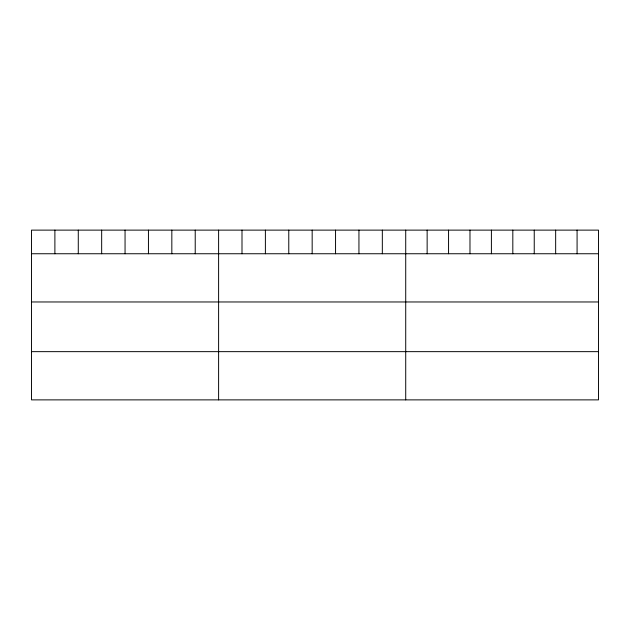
<?xml version="1.0" encoding="UTF-8"?>
<svg xmlns="http://www.w3.org/2000/svg" width="630" height="630" viewBox="0 0 630 630"><rect width="100%" height="100%" fill="white"/><g stroke="black" fill="none" stroke-linecap="round" stroke-linejoin="round"><path stroke-width="0.94" d="M598.5 253.748L598.5 399.877L31.5 399.877L31.5 230.123L598.5 230.123L598.5 253.748L31.5 253.748M31.5 301.967L598.5 301.967M31.5 351.65L598.5 351.65M577.08 230.123L577.08 253.748M555.66 230.123L555.66 253.748M534.24 230.123L534.24 253.748M512.82 230.123L512.82 253.748M491.4 230.123L491.4 253.748M469.98 230.123L469.98 253.748M448.56 230.123L448.56 253.748M427.14 230.123L427.14 253.748M405.72 230.123L405.72 399.877M382.331 230.123L382.331 253.748M358.942 230.123L358.942 253.748M335.554 230.123L335.554 253.748M312.165 230.123L312.165 253.748M288.776 230.123L288.776 253.748M265.387 230.123L265.387 253.748M241.999 230.123L241.999 253.748M218.61 230.123L218.61 399.877M195.221 230.123L195.221 253.748M171.832 230.123L171.832 253.748M148.444 230.123L148.444 253.748M125.055 230.123L125.055 253.748M101.666 230.123L101.666 253.748M78.278 230.123L78.278 253.748M54.889 230.123L54.889 253.748"/></g></svg>
